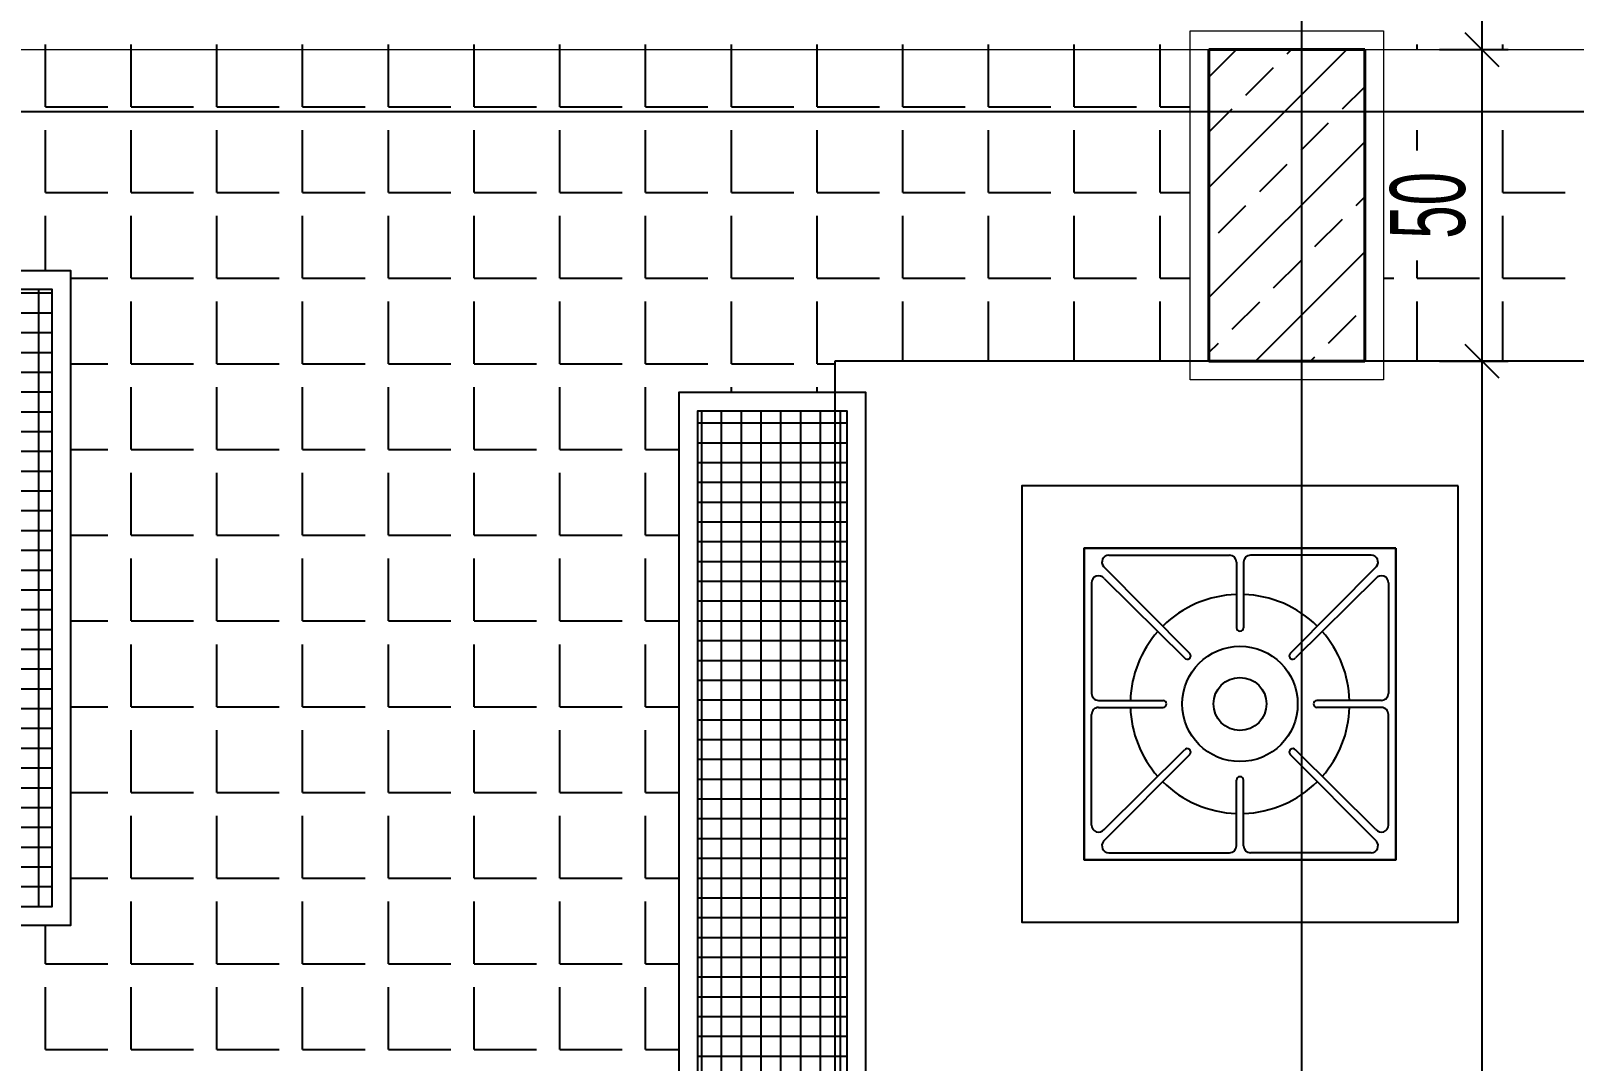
# Model space of a CAD drawing. Header units: inches. Extents: x -7543 to -822, y 102837 to 190349.
# Drawn here: x -835.33567 to -835.28617, y 102837.09522 to 102837.12828 of the extents above; entities that cross this region are included whole.
import ezdxf

# ---------------------------------------------------------------- set-up
doc = ezdxf.new("R2010")
doc.units = ezdxf.units.IN
doc.header["$MEASUREMENT"] = 0
doc.linetypes.add('__ZG_T_P__9', pattern=[22, 1, -10, 1, -10])
doc.linetypes.add('DASHDOTX2', pattern=[2, 1, -0.5, 0, -0.5])
doc.layers.get('0').update_dxf_attribs({"lineweight": 25})
for name, color, linetype, lineweight in [('AKS', 1, 'Continuous', 25), ('ICOL', 55, 'Continuous', 25), ('İZ DÜŞÜM', 253, 'Continuous', 20), ('KOLON', 2, 'Continuous', 40), ('SIVA', 150, 'Continuous', 15), ('TARAMA', 8, 'Continuous', 25)]:
    doc.layers.add(name, color=color, linetype=linetype, lineweight=lineweight)
doc.layers.add('TEFRİŞ', color=7, linetype='Continuous', lineweight=25, true_color=0x78462c)
doc.styles.add('OLCU', font='tromand.shx', dxfattribs={"width": 0.6, "height": 12})

# ---------------------------------------------------------------- blocks, each defined once
blk = doc.blocks.new('_Oblique')
at = {"color": 0, "linetype": 'ByBlock', "lineweight": -2}
blk.add_line((-0.5, -0.5), (0.5, 0.5), dxfattribs=at)

msp = doc.modelspace()

# ---------------------------------------------------------------- hatches: boundary and pattern name
at = {"ltscale": 5}
h = msp.add_hatch(dxfattribs=at)
h.set_pattern_fill('NET', color=256, scale=0.0002, angle=-90.00000000000001, style=0)
h.set_pattern_definition([(270, (-838.6266244880392, 102833.0101519924), (0.000635, -1.166437552015814e-19), []), (360, (-838.6266244880392, 102833.0101519924), (1.555250069354419e-19, 0.000635), [])])
h.paths.add_polyline_path([(-835.334992033736, 102837.1199841785), (-835.3397920337359, 102837.1199841785), (-835.3397920337359, 102837.1001841785), (-835.334992033736, 102837.1001841785)])
h = msp.add_hatch(dxfattribs=at)
h.set_pattern_fill('NET', color=256, scale=0.0002, angle=90, style=0)
h.set_pattern_definition([(90, (-832.0146947976384, 102841.1962128409), (-0.000635, 3.888125173386048e-20), []), (180, (-832.0146947976384, 102841.1962128409), (-7.776250346772096e-20, -0.000635), [])])
h.paths.add_polyline_path([(-835.3142919987514, 102837.0862839999), (-835.3094919987514, 102837.0862839999), (-835.3094919987514, 102837.1160839999), (-835.3142919987513, 102837.1160839999)])

# ---------------------------------------------------------------- linework, layer by layer
for points in [[(-835.340392033736, 102837.1205841785), (-835.340392033736, 102837.0995841785), (-835.3343920337359, 102837.0995841785), (-835.3343920337359, 102837.1205841785)], [(-835.3397920337359, 102837.1199841785), (-835.3397920337359, 102837.1001841785), (-835.334992033736, 102837.1001841785), (-835.334992033736, 102837.1199841785)], [(-835.3088919987514, 102837.0856839999), (-835.3088919987514, 102837.1166839999), (-835.3148919987514, 102837.1166839999), (-835.3148919987514, 102837.0856839999)], [(-835.3094919987514, 102837.0862839999), (-835.3094919987514, 102837.1160839999), (-835.3142919987514, 102837.1160839999), (-835.3142919987514, 102837.0862839999)]]:
    msp.add_lwpolyline(points, close=True, dxfattribs=at)
at = {"layer": 'AKS', "linetype": 'DASHDOTX2', "ltscale": 10}
for p, q in [((-835.2949036206004, 102836.7405371451), (-835.2949036206004, 102837.2268474742)), ((-835.1688033422307, 102837.1256839999), (-835.5888919987517, 102837.1256839999))]:
    msp.add_line(p, q, dxfattribs=at)
at = {"layer": 'ICOL'}
for p, q in [((-835.2891326480583, 102837.1836859489), (-835.2891326480583, 102837.1276839999)), ((-835.2891326480583, 102837.1276839999), (-835.2891326480583, 102837.1176841785)), ((-835.2891326480583, 102837.1176841785), (-835.2891326480583, 102836.9915516387))]:
    msp.add_line(p, q, dxfattribs=at)
at = {"layer": 'ICOL', "color": 53}
for p, q in [((-835.2904919987518, 102837.1276839999), (-835.2882926480582, 102837.1276839999)), ((-835.2904919987518, 102837.1276839999), (-835.2882926480582, 102837.1276839999)), ((-835.2904919987518, 102837.1176841785), (-835.2882926480582, 102837.1176841785)), ((-835.2904919987518, 102837.1176841785), (-835.2882926480582, 102837.1176841785))]:
    msp.add_line(p, q, dxfattribs=at)
at = {"layer": 'İZ DÜŞÜM', "linetype": '__ZG_T_P__9'}
msp.add_line((-835.4188919987517, 102837.1276839999), (-835.2063919987518, 102837.1276839999), dxfattribs=at)
at = {"layer": 'KOLON'}
for p, q in [((-835.2978919987517, 102837.1276841785), (-835.2928919987517, 102837.1276841785)), ((-835.2978919987517, 102837.1176841785), (-835.2978919987517, 102837.1276841785)), ((-835.2978919987518, 102837.1276839999), (-835.2928919987518, 102837.1276839999)), ((-835.2978919987518, 102837.1176839999), (-835.2978919987518, 102837.1276839999)), ((-835.2978919987517, 102837.1276839999), (-835.2928919987517, 102837.1276839999)), ((-835.2978919987517, 102837.1176839999), (-835.2978919987517, 102837.1276839999)), ((-835.2978919987512, 102837.1276839999), (-835.2928919987512, 102837.1276839999)), ((-835.2978919987512, 102837.1176839999), (-835.2978919987512, 102837.1276839999)), ((-835.2928919987517, 102837.1276841785), (-835.2928919987517, 102837.1176841785)), ((-835.2928919987518, 102837.1276839999), (-835.2928919987518, 102837.1176839999)), ((-835.2928919987517, 102837.1276839999), (-835.2928919987517, 102837.1176839999)), ((-835.2928919987512, 102837.1276839999), (-835.2928919987512, 102837.1176839999)), ((-835.2928919987517, 102837.1176841785), (-835.2978919987517, 102837.1176841785)), ((-835.2928919987518, 102837.1176839999), (-835.2978919987518, 102837.1176839999)), ((-835.2928919987517, 102837.1176839999), (-835.2978919987517, 102837.1176839999)), ((-835.2928919987512, 102837.1176839999), (-835.2978919987512, 102837.1176839999))]:
    msp.add_line(p, q, dxfattribs=at)
at = {"layer": 'SIVA'}
for p, q in [((-835.2984919987517, 102837.1282839999), (-835.2922919987518, 102837.1282839999)), ((-835.2984919987517, 102837.1170839999), (-835.2984919987517, 102837.1282839999)), ((-835.2922919987518, 102837.1282839999), (-835.2922919987518, 102837.1170839999)), ((-835.2922919987518, 102837.1170839999), (-835.2984919987517, 102837.1170839999))]:
    msp.add_line(p, q, dxfattribs=at)
at = {"layer": 'TARAMA'}
for p, q in [((-835.3352067349522, 102837.1276839999), (-835.3352067349522, 102837.1278468213)), ((-835.3352067349522, 102837.1258468213), (-835.3352067349522, 102837.1276839999)), ((-835.3324567349521, 102837.1276839999), (-835.3324567349521, 102837.1278468213)), ((-835.3324567349521, 102837.1258468213), (-835.3324567349521, 102837.1276839999)), ((-835.3297067349521, 102837.1276839999), (-835.3297067349521, 102837.1278468213)), ((-835.3297067349521, 102837.1258468213), (-835.3297067349521, 102837.1276839999)), ((-835.3269567349521, 102837.1276839999), (-835.3269567349521, 102837.1278468213)), ((-835.3269567349521, 102837.1258468213), (-835.3269567349521, 102837.1276839999)), ((-835.3242067349521, 102837.1276839999), (-835.3242067349521, 102837.1278468213)), ((-835.3242067349521, 102837.1258468213), (-835.3242067349521, 102837.1276839999)), ((-835.3214567349521, 102837.1276839999), (-835.3214567349521, 102837.1278468213)), ((-835.3214567349521, 102837.1258468213), (-835.3214567349521, 102837.1276839999)), ((-835.3187067349521, 102837.1276839999), (-835.3187067349521, 102837.1278468213)), ((-835.3187067349521, 102837.1258468213), (-835.3187067349521, 102837.1276839999)), ((-835.3159567349521, 102837.1276839999), (-835.3159567349521, 102837.1278468213)), ((-835.3159567349521, 102837.1258468213), (-835.3159567349521, 102837.1276839999)), ((-835.3132067349521, 102837.1276839999), (-835.3132067349521, 102837.1278468213)), ((-835.3132067349521, 102837.1258468213), (-835.3132067349521, 102837.1276839999)), ((-835.3104567349521, 102837.1276839999), (-835.3104567349521, 102837.1278468213)), ((-835.3104567349521, 102837.1258468213), (-835.3104567349521, 102837.1276839999)), ((-835.3077067349521, 102837.1276839999), (-835.3077067349521, 102837.1278468213)), ((-835.3077067349521, 102837.1258468213), (-835.3077067349521, 102837.1276839999)), ((-835.3049567349522, 102837.1276839999), (-835.3049567349522, 102837.1278468213)), ((-835.3049567349522, 102837.1258468213), (-835.3049567349522, 102837.1276839999)), ((-835.302206734952, 102837.1276839999), (-835.302206734952, 102837.1278468213)), ((-835.302206734952, 102837.1258468213), (-835.302206734952, 102837.1276839999)), ((-835.2994567349522, 102837.1276839999), (-835.2994567349522, 102837.1278468213)), ((-835.2994567349522, 102837.1258468213), (-835.2994567349522, 102837.1276839999)), ((-835.2978919987517, 102837.1267962521), (-835.2970042510033, 102837.1276839999)), ((-835.2978919987517, 102837.1232607182), (-835.2934687170973, 102837.1276839999)), ((-835.2953743773634, 102837.1275461066), (-835.2952364840532, 102837.1276839999)), ((-835.2912067349521, 102837.1276839999), (-835.2912067349521, 102837.1278468213)), ((-835.2884567349521, 102837.1276839999), (-835.2884567349521, 102837.1278468213)), ((-835.2967002025781, 102837.1262202813), (-835.2958163191016, 102837.1271041648)), ((-835.2936066104104, 102837.1257783396), (-835.2928919987517, 102837.1264929513)), ((-835.3352067349522, 102837.1258468213), (-835.3332067349521, 102837.1258468213)), ((-835.3324567349521, 102837.1258468213), (-835.3304567349521, 102837.1258468213)), ((-835.3297067349521, 102837.1258468213), (-835.3277067349521, 102837.1258468213)), ((-835.3269567349521, 102837.1258468213), (-835.3249567349521, 102837.1258468213)), ((-835.3242067349521, 102837.1258468213), (-835.3222067349521, 102837.1258468213)), ((-835.3214567349521, 102837.1258468213), (-835.3194567349522, 102837.1258468213)), ((-835.3187067349521, 102837.1258468213), (-835.3167067349522, 102837.1258468213)), ((-835.3159567349521, 102837.1258468213), (-835.3139567349522, 102837.1258468213)), ((-835.3132067349521, 102837.1258468213), (-835.3112067349521, 102837.1258468213)), ((-835.3104567349521, 102837.1258468213), (-835.3084567349522, 102837.1258468213)), ((-835.3077067349521, 102837.1258468213), (-835.3057067349521, 102837.1258468213)), ((-835.3049567349522, 102837.1258468213), (-835.3029567349521, 102837.1258468213)), ((-835.3022067349522, 102837.1258468213), (-835.3002067349521, 102837.1258468213)), ((-835.2994567349522, 102837.1258468213), (-835.2984919987517, 102837.1258468213)), ((-835.2978919987517, 102837.1250284852), (-835.2971421443164, 102837.1257783396)), ((-835.2949324356251, 102837.1244525144), (-835.2940485521486, 102837.1253363978)), ((-835.3352067349522, 102837.1230968213), (-835.3352067349522, 102837.1250968213)), ((-835.3324567349521, 102837.1230968213), (-835.3324567349521, 102837.1250968213)), ((-835.3297067349521, 102837.1230968213), (-835.3297067349521, 102837.1250968213)), ((-835.3269567349521, 102837.1230968213), (-835.3269567349521, 102837.1250968213)), ((-835.3242067349521, 102837.1230968213), (-835.3242067349521, 102837.1250968213)), ((-835.3214567349521, 102837.1230968213), (-835.3214567349521, 102837.1250968213)), ((-835.3187067349521, 102837.1230968213), (-835.3187067349521, 102837.1250968213)), ((-835.3159567349521, 102837.1230968213), (-835.3159567349521, 102837.1250968213)), ((-835.3132067349521, 102837.1230968213), (-835.3132067349521, 102837.1250968213)), ((-835.3104567349521, 102837.1230968213), (-835.3104567349521, 102837.1250968213)), ((-835.3077067349521, 102837.1230968213), (-835.3077067349521, 102837.1250968213)), ((-835.3049567349522, 102837.1230968213), (-835.3049567349522, 102837.1250968213)), ((-835.302206734952, 102837.1230968213), (-835.302206734952, 102837.1250968213)), ((-835.2994567349522, 102837.1230968213), (-835.2994567349522, 102837.1250968213)), ((-835.2978919987517, 102837.1197251843), (-835.2928919987517, 102837.1247251843)), ((-835.2912067349521, 102837.1244498035), (-835.2912067349521, 102837.1250968213)), ((-835.2884567349521, 102837.1230968213), (-835.2884567349521, 102837.1250968213)), ((-835.2962582608399, 102837.1231266892), (-835.2953743773634, 102837.1240105726)), ((-835.3352067349522, 102837.1230968213), (-835.3332067349521, 102837.1230968213)), ((-835.3324567349521, 102837.1230968213), (-835.3304567349521, 102837.1230968213)), ((-835.3297067349521, 102837.1230968213), (-835.3277067349521, 102837.1230968213)), ((-835.3269567349521, 102837.1230968213), (-835.3249567349521, 102837.1230968213)), ((-835.3242067349521, 102837.1230968213), (-835.3222067349521, 102837.1230968213)), ((-835.3214567349521, 102837.1230968213), (-835.3194567349522, 102837.1230968213)), ((-835.3187067349521, 102837.1230968213), (-835.3167067349522, 102837.1230968213)), ((-835.3159567349521, 102837.1230968213), (-835.3139567349522, 102837.1230968213)), ((-835.3132067349521, 102837.1230968213), (-835.3112067349521, 102837.1230968213)), ((-835.3104567349521, 102837.1230968213), (-835.3084567349522, 102837.1230968213)), ((-835.3077067349521, 102837.1230968213), (-835.3057067349521, 102837.1230968213)), ((-835.3049567349522, 102837.1230968213), (-835.3029567349521, 102837.1230968213)), ((-835.3022067349522, 102837.1230968213), (-835.3002067349521, 102837.1230968213)), ((-835.2994567349522, 102837.1230968213), (-835.2984919987517, 102837.1230968213)), ((-835.2931646686721, 102837.1226847474), (-835.2928919987517, 102837.1229574173)), ((-835.2884567349521, 102837.1230968213), (-835.2864567349521, 102837.1230968213)), ((-835.3352067349522, 102837.1205841785), (-835.3352067349522, 102837.1223468213)), ((-835.3324567349521, 102837.1203468213), (-835.3324567349521, 102837.1223468213)), ((-835.3297067349521, 102837.1203468213), (-835.3297067349521, 102837.1223468213)), ((-835.3269567349521, 102837.1203468213), (-835.3269567349521, 102837.1223468213)), ((-835.3242067349521, 102837.1203468213), (-835.3242067349521, 102837.1223468213)), ((-835.3214567349521, 102837.1203468213), (-835.3214567349521, 102837.1223468213)), ((-835.3187067349521, 102837.1203468213), (-835.3187067349521, 102837.1223468213)), ((-835.3159567349521, 102837.1203468213), (-835.3159567349521, 102837.1223468213)), ((-835.3132067349521, 102837.1203468213), (-835.3132067349521, 102837.1223468213)), ((-835.3104567349521, 102837.1203468213), (-835.3104567349521, 102837.1223468213)), ((-835.3077067349521, 102837.1203468213), (-835.3077067349521, 102837.1223468213)), ((-835.3049567349522, 102837.1203468213), (-835.3049567349522, 102837.1223468213)), ((-835.302206734952, 102837.1203468213), (-835.302206734952, 102837.1223468213)), ((-835.2994567349522, 102837.1203468213), (-835.2994567349522, 102837.1223468213)), ((-835.2975840860546, 102837.1218008639), (-835.2967002025781, 102837.1226847474)), ((-835.2944904938869, 102837.1213589222), (-835.2936066104104, 102837.1222428057)), ((-835.2884567349521, 102837.1203468213), (-835.2884567349521, 102837.1223468213)), ((-835.2963974706587, 102837.1176841785), (-835.2928919987517, 102837.1211896504)), ((-835.2958163191016, 102837.120033097), (-835.2949324356251, 102837.1209169805)), ((-835.2912067349521, 102837.1203468213), (-835.2912067349521, 102837.1209183749)), ((-835.3343920337359, 102837.1203468213), (-835.3332067349521, 102837.1203468213)), ((-835.3324567349521, 102837.1203468213), (-835.3304567349521, 102837.1203468213)), ((-835.3297067349521, 102837.1203468213), (-835.3277067349521, 102837.1203468213)), ((-835.3269567349521, 102837.1203468213), (-835.3249567349521, 102837.1203468213)), ((-835.3242067349521, 102837.1203468213), (-835.3222067349521, 102837.1203468213)), ((-835.3214567349521, 102837.1203468213), (-835.3194567349522, 102837.1203468213)), ((-835.3187067349521, 102837.1203468213), (-835.3167067349522, 102837.1203468213)), ((-835.3159567349521, 102837.1203468213), (-835.3139567349522, 102837.1203468213)), ((-835.3132067349521, 102837.1203468213), (-835.3112067349521, 102837.1203468213)), ((-835.3104567349521, 102837.1203468213), (-835.3084567349522, 102837.1203468213)), ((-835.3077067349521, 102837.1203468213), (-835.3057067349521, 102837.1203468213)), ((-835.3049567349522, 102837.1203468213), (-835.3029567349521, 102837.1203468213)), ((-835.3022067349522, 102837.1203468213), (-835.3002067349521, 102837.1203468213)), ((-835.2994567349522, 102837.1203468213), (-835.2984919987517, 102837.1203468213)), ((-835.2922919987518, 102837.1203468213), (-835.2919567349521, 102837.1203468213)), ((-835.2912067349521, 102837.1203468213), (-835.2892067349521, 102837.1203468213)), ((-835.2884567349521, 102837.1203468213), (-835.2864567349521, 102837.1203468213)), ((-835.3324567349521, 102837.1175968213), (-835.3324567349521, 102837.1195968213)), ((-835.3297067349521, 102837.1175968213), (-835.3297067349521, 102837.1195968213)), ((-835.3269567349521, 102837.1175968213), (-835.3269567349521, 102837.1195968213)), ((-835.3242067349521, 102837.1175968213), (-835.3242067349521, 102837.1195968213)), ((-835.3214567349521, 102837.1175968213), (-835.3214567349521, 102837.1195968213)), ((-835.3187067349521, 102837.1175968213), (-835.3187067349521, 102837.1195968213)), ((-835.3159567349521, 102837.1175968213), (-835.3159567349521, 102837.1195968213)), ((-835.3132067349521, 102837.1175968213), (-835.3132067349521, 102837.1195968213)), ((-835.3104567349521, 102837.1175968213), (-835.3104567349521, 102837.1195968213)), ((-835.3077067349521, 102837.1176839999), (-835.3077067349521, 102837.1195968213)), ((-835.3049567349522, 102837.1176839999), (-835.3049567349522, 102837.1195968213)), ((-835.302206734952, 102837.1176839999), (-835.302206734952, 102837.1195968213)), ((-835.2994567349522, 102837.1176839999), (-835.2994567349522, 102837.1195968213)), ((-835.2971421443164, 102837.1187072718), (-835.2962582608399, 102837.1195911553)), ((-835.2912067349521, 102837.1176839999), (-835.2912067349521, 102837.1195968213)), ((-835.2884567349521, 102837.1176839999), (-835.2884567349521, 102837.1195968213)), ((-835.2940485521486, 102837.11826533), (-835.2931646686721, 102837.1191492135)), ((-835.2978919987517, 102837.1179574173), (-835.2975840860546, 102837.11826533)), ((-835.2946297037087, 102837.1176841785), (-835.2944904938869, 102837.1178233883)), ((-835.3343920337359, 102837.1175968213), (-835.3332067349521, 102837.1175968213)), ((-835.3324567349521, 102837.1175968213), (-835.3304567349521, 102837.1175968213)), ((-835.3297067349521, 102837.1175968213), (-835.3277067349521, 102837.1175968213)), ((-835.3269567349521, 102837.1175968213), (-835.3249567349521, 102837.1175968213)), ((-835.3242067349521, 102837.1175968213), (-835.3222067349521, 102837.1175968213)), ((-835.3214567349521, 102837.1175968213), (-835.3194567349522, 102837.1175968213)), ((-835.3187067349521, 102837.1175968213), (-835.3167067349522, 102837.1175968213)), ((-835.3159567349521, 102837.1175968213), (-835.3139567349522, 102837.1175968213)), ((-835.3132067349521, 102837.1175968213), (-835.3112067349521, 102837.1175968213)), ((-835.3104567349521, 102837.1175968213), (-835.3098919987514, 102837.1175968213)), ((-835.3324567349521, 102837.1148468213), (-835.3324567349521, 102837.1168468213)), ((-835.3297067349521, 102837.1148468213), (-835.3297067349521, 102837.1168468213)), ((-835.3269567349521, 102837.1148468213), (-835.3269567349521, 102837.1168468213)), ((-835.3242067349521, 102837.1148468213), (-835.3242067349521, 102837.1168468213)), ((-835.3214567349521, 102837.1148468213), (-835.3214567349521, 102837.1168468213)), ((-835.3187067349521, 102837.1148468213), (-835.3187067349521, 102837.1168468213)), ((-835.3159567349521, 102837.1148468213), (-835.3159567349521, 102837.1168468213)), ((-835.3132067349521, 102837.1166839999), (-835.3132067349521, 102837.1168468213)), ((-835.3104567349521, 102837.1166839999), (-835.3104567349521, 102837.1168468213)), ((-835.3343920337359, 102837.1148468213), (-835.3332067349521, 102837.1148468213)), ((-835.3324567349521, 102837.1148468213), (-835.3304567349521, 102837.1148468213)), ((-835.3297067349521, 102837.1148468213), (-835.3277067349521, 102837.1148468213)), ((-835.3269567349521, 102837.1148468213), (-835.3249567349521, 102837.1148468213)), ((-835.3242067349521, 102837.1148468213), (-835.3222067349521, 102837.1148468213)), ((-835.3214567349521, 102837.1148468213), (-835.3194567349522, 102837.1148468213)), ((-835.3187067349521, 102837.1148468213), (-835.3167067349522, 102837.1148468213)), ((-835.3159567349521, 102837.1148468213), (-835.3148919987514, 102837.1148468213)), ((-835.3324567349521, 102837.1120968213), (-835.3324567349521, 102837.1140968213)), ((-835.3297067349521, 102837.1120968213), (-835.3297067349521, 102837.1140968213)), ((-835.3269567349521, 102837.1120968213), (-835.3269567349521, 102837.1140968213)), ((-835.3242067349521, 102837.1120968213), (-835.3242067349521, 102837.1140968213)), ((-835.3214567349521, 102837.1120968213), (-835.3214567349521, 102837.1140968213)), ((-835.3187067349521, 102837.1120968213), (-835.3187067349521, 102837.1140968213)), ((-835.3159567349521, 102837.1120968213), (-835.3159567349521, 102837.1140968213)), ((-835.3343920337359, 102837.1120968213), (-835.3332067349521, 102837.1120968213)), ((-835.3324567349521, 102837.1120968213), (-835.3304567349521, 102837.1120968213)), ((-835.3297067349521, 102837.1120968213), (-835.3277067349521, 102837.1120968213)), ((-835.3269567349521, 102837.1120968213), (-835.3249567349521, 102837.1120968213)), ((-835.3242067349521, 102837.1120968213), (-835.3222067349521, 102837.1120968213)), ((-835.3214567349521, 102837.1120968213), (-835.3194567349522, 102837.1120968213)), ((-835.3187067349521, 102837.1120968213), (-835.3167067349522, 102837.1120968213)), ((-835.3159567349521, 102837.1120968213), (-835.3148919987514, 102837.1120968213)), ((-835.3324567349521, 102837.1093468213), (-835.3324567349521, 102837.1113468213)), ((-835.3297067349521, 102837.1093468213), (-835.3297067349521, 102837.1113468213)), ((-835.3269567349521, 102837.1093468213), (-835.3269567349521, 102837.1113468213)), ((-835.3242067349521, 102837.1093468213), (-835.3242067349521, 102837.1113468213)), ((-835.3214567349521, 102837.1093468213), (-835.3214567349521, 102837.1113468213)), ((-835.3187067349521, 102837.1093468213), (-835.3187067349521, 102837.1113468213)), ((-835.3159567349521, 102837.1093468213), (-835.3159567349521, 102837.1113468213)), ((-835.3343920337359, 102837.1093468213), (-835.3332067349521, 102837.1093468213)), ((-835.3324567349521, 102837.1093468213), (-835.3304567349521, 102837.1093468213)), ((-835.3297067349521, 102837.1093468213), (-835.3277067349521, 102837.1093468213)), ((-835.3269567349521, 102837.1093468213), (-835.3249567349521, 102837.1093468213)), ((-835.3242067349521, 102837.1093468213), (-835.3222067349521, 102837.1093468213)), ((-835.3214567349521, 102837.1093468213), (-835.3194567349522, 102837.1093468213)), ((-835.3187067349521, 102837.1093468213), (-835.3167067349522, 102837.1093468213)), ((-835.3159567349521, 102837.1093468213), (-835.3148919987514, 102837.1093468213)), ((-835.3324567349521, 102837.1065968213), (-835.3324567349521, 102837.1085968213)), ((-835.3297067349521, 102837.1065968213), (-835.3297067349521, 102837.1085968213)), ((-835.3269567349521, 102837.1065968213), (-835.3269567349521, 102837.1085968213)), ((-835.3242067349521, 102837.1065968213), (-835.3242067349521, 102837.1085968213)), ((-835.3214567349521, 102837.1065968213), (-835.3214567349521, 102837.1085968213)), ((-835.3187067349521, 102837.1065968213), (-835.3187067349521, 102837.1085968213)), ((-835.3159567349521, 102837.1065968213), (-835.3159567349521, 102837.1085968213)), ((-835.3343920337359, 102837.1065968213), (-835.3332067349521, 102837.1065968213)), ((-835.3324567349521, 102837.1065968213), (-835.3304567349521, 102837.1065968213)), ((-835.3297067349521, 102837.1065968213), (-835.3277067349521, 102837.1065968213)), ((-835.3269567349521, 102837.1065968213), (-835.3249567349521, 102837.1065968213)), ((-835.3242067349521, 102837.1065968213), (-835.3222067349521, 102837.1065968213)), ((-835.3214567349521, 102837.1065968213), (-835.3194567349522, 102837.1065968213)), ((-835.3187067349521, 102837.1065968213), (-835.3167067349522, 102837.1065968213)), ((-835.3159567349521, 102837.1065968213), (-835.3148919987514, 102837.1065968213)), ((-835.3324567349521, 102837.1038468213), (-835.3324567349521, 102837.1058468213)), ((-835.3297067349521, 102837.1038468213), (-835.3297067349521, 102837.1058468213)), ((-835.3269567349521, 102837.1038468213), (-835.3269567349521, 102837.1058468213)), ((-835.3242067349521, 102837.1038468213), (-835.3242067349521, 102837.1058468213)), ((-835.3214567349521, 102837.1038468213), (-835.3214567349521, 102837.1058468213)), ((-835.3187067349521, 102837.1038468213), (-835.3187067349521, 102837.1058468213)), ((-835.3159567349521, 102837.1038468213), (-835.3159567349521, 102837.1058468213)), ((-835.3343920337359, 102837.1038468213), (-835.3332067349521, 102837.1038468213)), ((-835.3324567349521, 102837.1038468213), (-835.3304567349521, 102837.1038468213)), ((-835.3297067349521, 102837.1038468213), (-835.3277067349521, 102837.1038468213)), ((-835.3269567349521, 102837.1038468213), (-835.3249567349521, 102837.1038468213)), ((-835.3242067349521, 102837.1038468213), (-835.3222067349521, 102837.1038468213)), ((-835.3214567349521, 102837.1038468213), (-835.3194567349522, 102837.1038468213)), ((-835.3187067349521, 102837.1038468213), (-835.3167067349522, 102837.1038468213)), ((-835.3159567349521, 102837.1038468213), (-835.3148919987514, 102837.1038468213)), ((-835.3324567349521, 102837.1010968213), (-835.3324567349521, 102837.1030968213)), ((-835.3297067349521, 102837.1010968213), (-835.3297067349521, 102837.1030968213)), ((-835.3269567349521, 102837.1010968213), (-835.3269567349521, 102837.1030968213)), ((-835.3242067349521, 102837.1010968213), (-835.3242067349521, 102837.1030968213)), ((-835.3214567349521, 102837.1010968213), (-835.3214567349521, 102837.1030968213)), ((-835.3187067349521, 102837.1010968213), (-835.3187067349521, 102837.1030968213)), ((-835.3159567349521, 102837.1010968213), (-835.3159567349521, 102837.1030968213)), ((-835.3343920337359, 102837.1010968213), (-835.3332067349521, 102837.1010968213)), ((-835.3324567349521, 102837.1010968213), (-835.3304567349521, 102837.1010968213)), ((-835.3297067349521, 102837.1010968213), (-835.3277067349521, 102837.1010968213)), ((-835.3269567349521, 102837.1010968213), (-835.3249567349521, 102837.1010968213)), ((-835.3242067349521, 102837.1010968213), (-835.3222067349521, 102837.1010968213)), ((-835.3214567349521, 102837.1010968213), (-835.3194567349522, 102837.1010968213)), ((-835.3187067349521, 102837.1010968213), (-835.3167067349522, 102837.1010968213)), ((-835.3159567349521, 102837.1010968213), (-835.3148919987514, 102837.1010968213)), ((-835.3324567349521, 102837.0983468213), (-835.3324567349521, 102837.1003468213)), ((-835.3297067349521, 102837.0983468213), (-835.3297067349521, 102837.1003468213)), ((-835.3269567349521, 102837.0983468213), (-835.3269567349521, 102837.1003468213)), ((-835.3242067349521, 102837.0983468213), (-835.3242067349521, 102837.1003468213)), ((-835.3214567349521, 102837.0983468213), (-835.3214567349521, 102837.1003468213)), ((-835.3187067349521, 102837.0983468213), (-835.3187067349521, 102837.1003468213)), ((-835.3159567349521, 102837.0983468213), (-835.3159567349521, 102837.1003468213)), ((-835.3352067349522, 102837.0983468213), (-835.3352067349522, 102837.0995841785)), ((-835.3352067349522, 102837.0983468213), (-835.3332067349521, 102837.0983468213)), ((-835.3324567349521, 102837.0983468213), (-835.3304567349521, 102837.0983468213)), ((-835.3297067349521, 102837.0983468213), (-835.3277067349521, 102837.0983468213)), ((-835.3269567349521, 102837.0983468213), (-835.3249567349521, 102837.0983468213)), ((-835.3242067349521, 102837.0983468213), (-835.3222067349521, 102837.0983468213)), ((-835.3214567349521, 102837.0983468213), (-835.3194567349522, 102837.0983468213)), ((-835.3187067349521, 102837.0983468213), (-835.3167067349522, 102837.0983468213)), ((-835.3159567349521, 102837.0983468213), (-835.3148919987514, 102837.0983468213)), ((-835.3352067349522, 102837.0955968213), (-835.3352067349522, 102837.0975968213)), ((-835.3324567349521, 102837.0955968213), (-835.3324567349521, 102837.0975968213)), ((-835.3297067349521, 102837.0955968213), (-835.3297067349521, 102837.0975968213)), ((-835.3269567349521, 102837.0955968213), (-835.3269567349521, 102837.0975968213)), ((-835.3242067349521, 102837.0955968213), (-835.3242067349521, 102837.0975968213)), ((-835.3214567349521, 102837.0955968213), (-835.3214567349521, 102837.0975968213)), ((-835.3187067349521, 102837.0955968213), (-835.3187067349521, 102837.0975968213)), ((-835.3159567349521, 102837.0955968213), (-835.3159567349521, 102837.0975968213)), ((-835.3352067349522, 102837.0955968213), (-835.3332067349521, 102837.0955968213)), ((-835.3324567349521, 102837.0955968213), (-835.3304567349521, 102837.0955968213)), ((-835.3297067349521, 102837.0955968213), (-835.3277067349521, 102837.0955968213)), ((-835.3269567349521, 102837.0955968213), (-835.3249567349521, 102837.0955968213)), ((-835.3242067349521, 102837.0955968213), (-835.3222067349521, 102837.0955968213)), ((-835.3214567349521, 102837.0955968213), (-835.3194567349522, 102837.0955968213)), ((-835.3187067349521, 102837.0955968213), (-835.3167067349522, 102837.0955968213)), ((-835.3159567349521, 102837.0955968213), (-835.3148919987514, 102837.0955968213))]:
    msp.add_line(p, q, dxfattribs=at)
at = {"layer": 'TEFRİŞ', "ltscale": 5}
for p, q in [((-835.3098919987514, 102837.1176839999), (-835.3098919987514, 102837.0506839999)), ((-835.2658919987514, 102837.1176839999), (-835.3098919987514, 102837.1176839999))]:
    msp.add_line(p, q, dxfattribs=at)
at = {"layer": 'TEFRİŞ'}
for p, q in [((-835.2918919987513, 102837.1116839999), (-835.3018919987513, 102837.1116839999)), ((-835.3010953540258, 102837.1114587751), (-835.2972298359414, 102837.1114587751)), ((-835.2926886434769, 102837.1114587751), (-835.2965541615613, 102837.1114587751)), ((-835.2918919987513, 102837.1016839998), (-835.2918919987513, 102837.1116839999)), ((-835.3012707060427, 102837.1110922349), (-835.298496954706, 102837.1083008508)), ((-835.2970046111406, 102837.1112335503), (-835.2970046111406, 102837.1091310581)), ((-835.2967793863622, 102837.1112335503), (-835.2967793863622, 102837.1091310581)), ((-835.2967793863397, 102837.1112335503), (-835.2967793863397, 102837.1091310581)), ((-835.29251329146, 102837.1110922349), (-835.2952870427966, 102837.1083008508)), ((-835.3016536321973, 102837.1105699729), (-835.3016536321973, 102837.1070218302)), ((-835.3012530553796, 102837.1107112608), (-835.2986723625787, 102837.1081595354)), ((-835.2925309421232, 102837.1107112608), (-835.2951116349241, 102837.1081595354)), ((-835.2921303653054, 102837.1105699729), (-835.2921303653054, 102837.1070218302)), ((-835.298514000528, 102837.1081424896), (-835.2985140555279, 102837.1081424896)), ((-835.2952699969746, 102837.1081424896), (-835.2952699419748, 102837.1081424896)), ((-835.3014284073964, 102837.1067966054), (-835.2993606810458, 102837.1067966054)), ((-835.3014284073964, 102837.1065713806), (-835.2993606810458, 102837.1065713806)), ((-835.2923555901062, 102837.1067966054), (-835.2944233164569, 102837.1067966054)), ((-835.2923555901062, 102837.1065713806), (-835.2944233164569, 102837.1065713806)), ((-835.3016536321973, 102837.102798013), (-835.3016536321973, 102837.1063461558)), ((-835.2921303653054, 102837.102798013), (-835.2921303653054, 102837.1063461558)), ((-835.3012707060427, 102837.1022757511), (-835.298496954706, 102837.1050671352)), ((-835.3012530553796, 102837.1026567252), (-835.2986723625787, 102837.1052084506)), ((-835.298514000528, 102837.1052254964), (-835.2985140555279, 102837.1052254964)), ((-835.29251329146, 102837.1022757511), (-835.2952870427966, 102837.1050671352)), ((-835.2952699969746, 102837.1052254964), (-835.2952699419748, 102837.1052254964)), ((-835.2925309421232, 102837.1026567252), (-835.2951116349241, 102837.1052084506)), ((-835.2970046111406, 102837.1021344494), (-835.2970046111406, 102837.1042369278)), ((-835.2967793863622, 102837.1021344494), (-835.2967793863622, 102837.1042369278)), ((-835.2967793863397, 102837.1021344494), (-835.2967793863397, 102837.1042369278)), ((-835.3010953540258, 102837.1019092247), (-835.2972298359414, 102837.1019092247)), ((-835.2926886434769, 102837.1019092247), (-835.2965541615613, 102837.1019092247))]:
    msp.add_line(p, q, dxfattribs=at)
for points in [[(-835.2898919987514, 102837.1136839999), (-835.3038919987514, 102837.1136839999), (-835.3038919987514, 102837.0996839999), (-835.2898919987514, 102837.0996839999)], [(-835.2918919987513, 102837.1116839999), (-835.3018919987513, 102837.1116839999), (-835.3018919987513, 102837.1016839998), (-835.2918919987513, 102837.1016839998)], [(-835.2918919987513, 102837.1116839999), (-835.2918919987513, 102837.1016839998), (-835.3018919987513, 102837.1016839998), (-835.3018919987513, 102837.1116839999)], [(-835.2918919987513, 102837.1116839999), (-835.2918919987513, 102837.1016839998), (-835.3018919987513, 102837.1016839998), (-835.3018919987513, 102837.1116839999)]]:
    msp.add_lwpolyline(points, close=True, dxfattribs=at)
for radius in [0.001849931509482746, 0.0008499315094827455]:
    msp.add_circle((-835.2968919987513, 102837.106683993), radius, dxfattribs=at)
for centre, radius, start, end in [((-835.3010953540258, 102837.1112335503), 0.0002252248008489872, 89.99999500067693, 218.8519990190835), ((-835.2972298359414, 102837.1112335503), 0.0002252248008489872, 359.9999991662367, 89.99999500067693), ((-835.2965541615613, 102837.1112335503), 0.0002252248008489872, 90.00000499932307, 180.0000008337633), ((-835.2926886434769, 102837.1112335503), 0.0002252248008489872, 321.1480009809165, 90.00000499932307), ((-835.3014284073964, 102837.1105699729), 0.0002252248008489872, 38.85200005879613, 179.9999970818284), ((-835.2923555901062, 102837.1105699729), 0.0002252248008489872, 2.918171642460836e-06, 141.1479999412039), ((-835.2968919987513, 102837.106683993), 0.003516598176149412, 91.83510243968135, 134.7989496173908), ((-835.2968919987513, 102837.106683993), 0.003516598176149412, 45.2010503826092, 88.16489719260268), ((-835.2968919987513, 102837.106683993), 0.003516598176149412, 138.6252426091343, 178.1648975180617), ((-835.2968919987513, 102837.1091310581), 0.0001126123891632547, 179.9999970818284, 270), ((-835.2968919987513, 102837.1091310581), 0.0001126123891632547, 270, 359.9999991662367), ((-835.2968919987513, 102837.106683993), 0.003516598176149412, 1.835102481938255, 41.3747573908657), ((-835.2985846582258, 102837.1082301931), 0.0001126123891632547, 218.8595531048106, 308.8529199933703), ((-835.2985846582258, 102837.1082301931), 0.0001126123891632547, 308.8643129147081, 38.846535925563), ((-835.295199339277, 102837.1082301931), 0.0001126123891632547, 141.153464074437, 231.1356870852919), ((-835.295199339277, 102837.1082301931), 0.0001126123891632547, 231.1470800066297, 321.1404468951894), ((-835.3014284073964, 102837.1070218302), 0.0002252248008489872, 179.9999970818284, 270), ((-835.2923555901062, 102837.1070218302), 0.0002252248008489872, 270, 2.918171642460836e-06), ((-835.3014284073964, 102837.1063461558), 0.0002252248008489872, 89.99999500067693, 179.9999970818284), ((-835.2968919987513, 102837.106683993), 0.003516598176149412, 181.8351028990337, 221.3747573908657), ((-835.2993606810458, 102837.106683993), 0.0001126123891632547, 359.9999991662367, 89.99999500067693), ((-835.2993606810458, 102837.106683993), 0.0001126123891632547, 270, 359.9999991662367), ((-835.2944233164569, 102837.106683993), 0.0001126123891632547, 90.00000499932307, 180.0000008337633), ((-835.2944233164569, 102837.106683993), 0.0001126123891632547, 180.0000008337633, 270), ((-835.2968919987513, 102837.106683993), 0.003516598176149412, 318.6252426091343, 358.1648971009663), ((-835.2923555901062, 102837.1063461558), 0.0002252248008489872, 2.918171642460836e-06, 90.00000499932307), ((-835.2985846582258, 102837.1051377929), 0.0001126123891632547, 51.14708000662968, 141.1404468951894), ((-835.2985846582258, 102837.1051377929), 0.0001126123891632547, 321.153464074437, 51.13568708529194), ((-835.295199339277, 102837.1051377929), 0.0001126123891632547, 128.8643129147081, 218.846535925563), ((-835.295199339277, 102837.1051377929), 0.0001126123891632547, 38.85955310481063, 128.8529199933703), ((-835.2968919987513, 102837.106683993), 0.003516598176149412, 225.2010503826092, 268.1648975603186), ((-835.2968919987513, 102837.1042369278), 0.0001126123891632547, 89.99999500067693, 179.9999970818284), ((-835.2968919987513, 102837.1042369278), 0.0001126123891632547, 359.9999991662367, 89.99999500067693), ((-835.2968919987513, 102837.106683993), 0.003516598176149412, 271.8351028073973, 314.7989496173908), ((-835.3014284073964, 102837.102798013), 0.0002252248008489872, 180.0000029181716, 321.1479999412039), ((-835.2923555901062, 102837.102798013), 0.0002252248008489872, 218.8520000587961, 359.9999970818284), ((-835.3010953540258, 102837.1021344357), 0.0002252248008489872, 141.1480009809165, 270.000004999323), ((-835.2972298359414, 102837.1021344494), 0.0002252248008489872, 270, 359.9999991662367), ((-835.2965541615613, 102837.1021344494), 0.0002252248008489872, 180.0000008337633, 270), ((-835.2926886434769, 102837.1021344357), 0.0002252248008489872, 269.9999950006769, 38.85199901908346)]:
    msp.add_arc(centre, radius, start, end, dxfattribs=at)

# ---------------------------------------------------------------- block references
at = {"layer": 'ICOL', "xscale": 0.001080000001820736, "yscale": 0.001080000001820736, "zscale": 0.001080000001820736}
for p, rotation in [((-835.2891326480583, 102837.1276839999), 90), ((-835.2891326480583, 102837.1276839999), 270), ((-835.2891326480583, 102837.1176841785), 90), ((-835.2891326480583, 102837.1176841785), 270)]:
    msp.add_blockref('_Oblique', p, dxfattribs=dict(at, rotation=rotation))

# ---------------------------------------------------------------- texts
at = {"layer": 'ICOL', "insert": (-835.2908606480582, 102837.1226840892), "char_height": 0.0024, "attachment_point": 5, "rotation": 90, "style": 'OLCU'}
msp.add_mtext('\\A1;50', dxfattribs=at)

doc.saveas('drawing.dxf')
